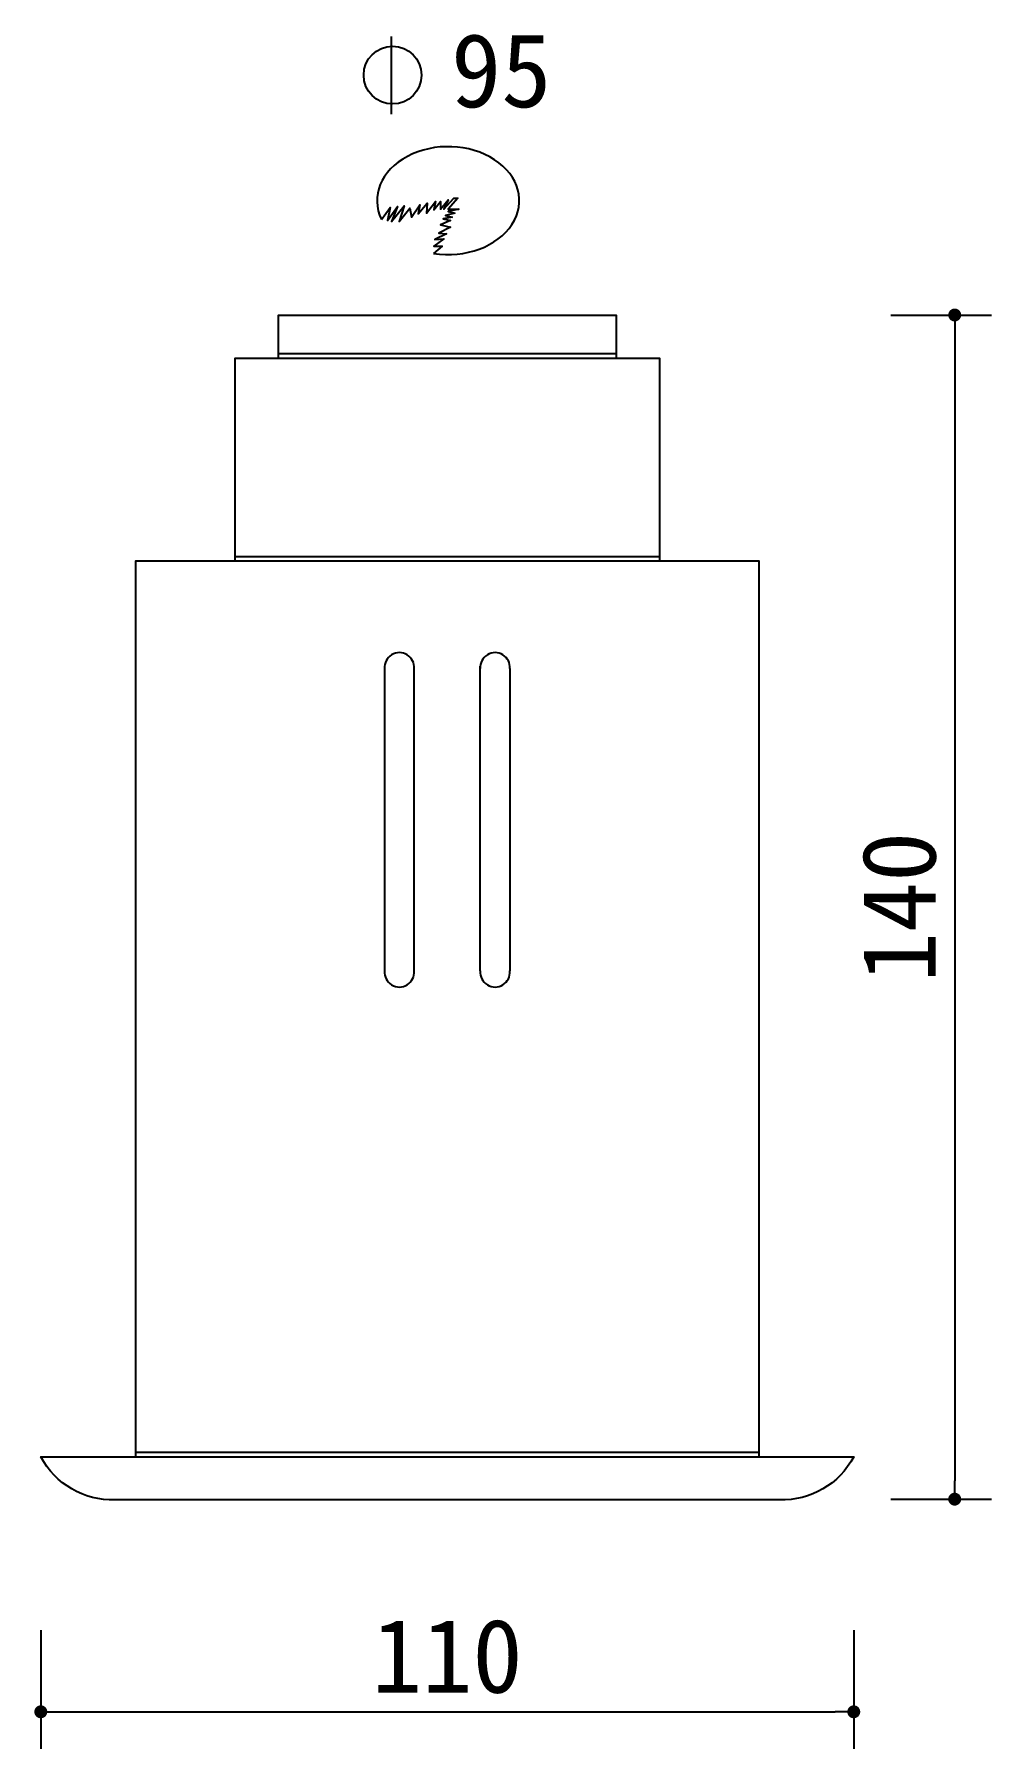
# Model space of a CAD drawing. Extents: x 781 to 910, y 545 to 777.
import ezdxf

# ---------------------------------------------------------------- set-up
doc = ezdxf.new("R2010")
doc.units = 0
doc.header["$MEASUREMENT"] = 0
doc.layers.get('0').update_dxf_attribs({"linetype": 'CONTINUOUS'})
doc.layers.get('DEFPOINTS').update_dxf_attribs({"linetype": 'CONTINUOUS'})
for name, color, linetype in [('3', 3, 'CONTINUOUS'), ('4', 4, 'CONTINUOUS'), ('DIM', 3, 'CONTINUOUS'), ('TEXT', 3, 'CONTINUOUS')]:
    doc.layers.add(name, color=color, linetype=linetype)
doc.styles.add('HZ', font='')
doc.styles.get("Standard").update_dxf_attribs({"font": 'txt.shx', "bigfont": 'bigfont.shx'})
doc.styles.get('HZ').set_extended_font_data('仿宋_GB2312')
doc.dimstyles.get("Standard").update_dxf_attribs({"dimtxt": 0.18, "dimasz": 0.18, "dimexe": 0.18, "dimexo": 0.0625, "dimgap": 0.09, "dimtad": 0, "dimtih": 1, "dimtoh": 1, "dimdec": 4, "dimzin": 0, "dimtxsty": 'STANDARD', "dimcen": 0.09, "dimazin": 3, "dimtfac": 1, "dimtdec": 4, "dimtofl": 0, "dimtmove": 0, "dimatfit": 3, "dimtolj": 1, "dimtzin": 0})

# ---------------------------------------------------------------- blocks, each defined once
blk = doc.blocks.new('_DOT')
at = {"color": 0, "linetype": 'BYBLOCK'}
blk.add_line((-0.35, 0), (-1, 0), dxfattribs=at)
at = {"color": 0, "linetype": 'BYBLOCK', "const_width": 0.35}
blk.add_lwpolyline([(-0.175, 0, 1), (0.175, 0, 1)], format="xyb", close=True, dxfattribs=at)
blk = doc.blocks.new('*D3')
at = {"linetype": 'BYBLOCK'}
for p, q in [((896.74, 739.25), (910.4, 739.25)), ((905.4, 736.75), (905.4, 581.43)), ((896.74, 578.93), (910.4, 578.93))]:
    blk.add_line(p, q, dxfattribs=at)
at = {"layer": 'DEFPOINTS', "color": 0, "linetype": 'BYBLOCK'}
for p in [(891.74, 739.25), (891.74, 578.93), (905.4, 578.93)]:
    blk.add_point(p, dxfattribs=at)
at = {"linetype": 'BYBLOCK', "xscale": 2.5, "yscale": 2.5, "zscale": 2.5}
for p, rotation in [((905.4, 739.25), 90), ((905.4, 578.93), 270)]:
    blk.add_blockref('_DOT', p, dxfattribs=dict(at, rotation=rotation))
at = {"linetype": 'BYBLOCK', "insert": (897.9, 659.09), "char_height": 10, "attachment_point": 5, "rotation": 90, "style": 'HZ'}
blk.add_mtext('\\A1;140', dxfattribs=at)
blk = doc.blocks.new('*D4')
at = {"linetype": 'BYBLOCK'}
for p, q in [((781.74, 561.18), (781.74, 545.14)), ((891.74, 561.18), (891.74, 545.14)), ((784.24, 550.14), (889.24, 550.14))]:
    blk.add_line(p, q, dxfattribs=at)
at = {"layer": 'DEFPOINTS', "color": 0, "linetype": 'BYBLOCK'}
for p in [(781.74, 566.18), (891.74, 566.18), (891.74, 550.14)]:
    blk.add_point(p, dxfattribs=at)
at = {"linetype": 'BYBLOCK', "xscale": 2.5, "yscale": 2.5, "zscale": 2.5, "rotation": 180}
blk.add_blockref('_DOT', (781.74, 550.14), dxfattribs=at)
at = {"linetype": 'BYBLOCK', "xscale": 2.5, "yscale": 2.5, "zscale": 2.5}
blk.add_blockref('_DOT', (891.74, 550.14), dxfattribs=at)
at = {"linetype": 'BYBLOCK', "insert": (836.74, 557.64), "char_height": 10, "attachment_point": 5, "style": 'HZ'}
blk.add_mtext('\\A1;110', dxfattribs=at)

msp = doc.modelspace()

# ---------------------------------------------------------------- linework, layer by layer
at = {"layer": '3'}
for p, q in [((829.16, 776.96), (829.16, 766.42)), ((813.88, 734.03), (859.59, 734.03)), ((813.88, 733.41), (859.59, 733.41)), ((808.04, 706.57), (865.44, 706.57)), ((808.04, 705.95), (865.44, 705.95)), ((828.25, 691.37), (828.25, 650.44)), ((832.27, 650.44), (832.27, 691.69)), ((841.2, 650.44), (841.2, 691.69)), ((845.22, 691.37), (845.22, 650.44)), ((794.59, 585.28), (878.88, 585.28)), ((794.59, 584.66), (878.88, 584.66))]:
    msp.add_line(p, q, dxfattribs=at)
msp.add_lwpolyline([(827.83, 752.19), (828.99, 753.82), (828.65, 752.03), (830, 753.94), (829.21, 751.92), (830.9, 754.05), (830.22, 751.92), (831.68, 753.71), (831.91, 752.48), (833.03, 754.16), (832.8, 752.93), (834.04, 754.39), (833.93, 753.04), (835.16, 754.61), (834.94, 753.49), (835.84, 754.61), (835.84, 753.6), (836.85, 754.83), (836.28, 753.6), (837.63, 755.06), (838.19, 755.06), (836.85, 753.6), (838.3, 753.6), (836.85, 753.26), (837.74, 753.04), (836.51, 752.7), (837.41, 752.48), (836.17, 752.25), (837.18, 752.03), (835.84, 751.47), (837.18, 751.13), (835.61, 750.35), (836.62, 750.24), (835.05, 749.45), (836.28, 749.56), (834.94, 748.55), (836.06, 748.55), (834.88, 747.59)], dxfattribs=at)
msp.add_circle((829.34, 771.73), 3.91, dxfattribs=at)
for centre, start, end in [((830.26, 691.53), 355.4751, 184.5249), ((843.21, 691.53), 355.4751, 184.5249), ((830.26, 650.28), 175.4751, 4.5249), ((843.21, 650.28), 175.4751, 4.5249)]:
    msp.add_arc(centre, 2.01, start, end, dxfattribs=at)
msp.add_ellipse((836.86, 754.74), major_axis=(9.63, 0), ratio=0.758153, start_param=4.506112, end_param=9.781472, dxfattribs=at)
at = {"layer": '4'}
msp.add_lwpolyline([(882.31, 578.82), (791.77, 578.82, -0.284899), (781.74, 584.66), (794.59, 584.66), (794.59, 705.95), (808.04, 705.95), (808.04, 733.41), (813.88, 733.41), (813.88, 739.25), (859.59, 739.25), (859.59, 733.41), (865.44, 733.41), (865.44, 705.95), (878.88, 705.95), (878.88, 584.66), (891.74, 584.66, -0.284899), (881.7, 578.82)], format="xyb", dxfattribs=at)

# ---------------------------------------------------------------- texts
at = {"layer": 'TEXT', "style": 'HZ'}
msp.add_text('95', height=10, dxfattribs=at).set_placement((837.24, 767.38))

# ---------------------------------------------------------------- dimensions: what is measured, and where the dimension line sits
at = {"layer": 'DIM'}
dim = msp.add_linear_dim(base=(905.4, 578.93), p1=(891.74, 739.25), p2=(891.74, 578.93), angle=90, text='140', dimstyle='STANDARD', override={"dimscale": 5, "dimtxt": 2, "dimasz": 0.5, "dimexe": 1, "dimexo": 1, "dimgap": 0.5, "dimtad": 1, "dimtih": 0, "dimtoh": 0, "dimdec": 0, "dimtxsty": 'HZ', "dimblk1": 'DOT', "dimblk2": 'DOT', "dimsah": 1, "dimcen": 0, "dimclrd": 256, "dimclre": 256, "dimclrt": 256, "dimtfac": 0.5, "dimtdec": 0, "dimtofl": 1}, dxfattribs=at)
dim.commit()
dim.dimension.update_dxf_attribs({"geometry": '*D3', "text_midpoint": (897.9, 659.09)})
dim = msp.add_linear_dim(base=(891.74, 550.14), p1=(781.74, 566.18), p2=(891.74, 566.18), text='110', dimstyle='STANDARD', override={"dimscale": 5, "dimtxt": 2, "dimasz": 0.5, "dimexe": 1, "dimexo": 1, "dimgap": 0.5, "dimtad": 1, "dimtih": 0, "dimtoh": 0, "dimdec": 0, "dimtxsty": 'HZ', "dimblk1": 'DOT', "dimblk2": 'DOT', "dimsah": 1, "dimcen": 0, "dimclrd": 256, "dimclre": 256, "dimclrt": 256, "dimtfac": 0.5, "dimtdec": 0, "dimtofl": 1}, dxfattribs=at)
dim.commit()
dim.dimension.update_dxf_attribs({"geometry": '*D4', "text_midpoint": (836.74, 557.64)})

doc.saveas('drawing.dxf')
